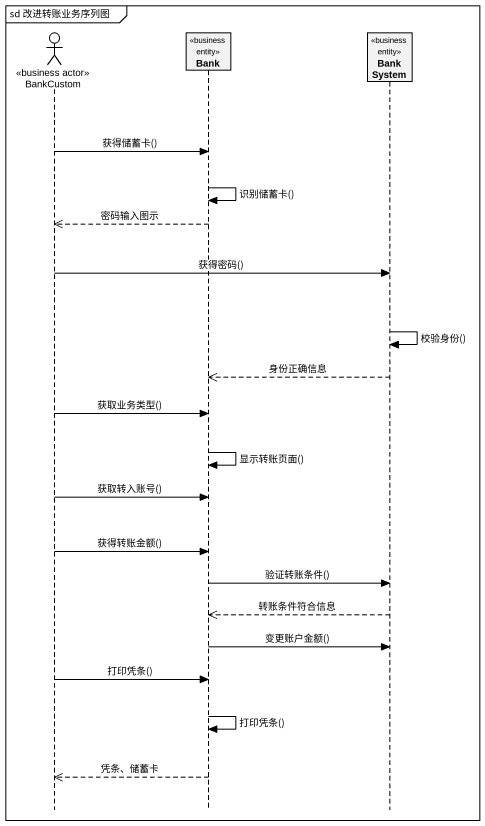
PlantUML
@startuml
mainframe sd 改进转账业务序列图
hide footbox
actor BankCustom <<business actor>>
participant Bank <<business entity>>
participant BankSystem <<business entity>>

BankCustom -> Bank : 获得储蓄卡()
Bank -> Bank : 识别储蓄卡()
Bank -->> BankCustom : 密码输入图示
BankCustom -> BankSystem : 获得密码()
BankSystem -> BankSystem : 校验身份()
BankSystem -->> Bank : 身份正确信息
BankCustom -> Bank : 获取业务类型()
Bank -> Bank : 显示转账页面()
BankCustom -> Bank : 获取转入账号()
BankCustom -> Bank : 获得转账金额()
Bank -> BankSystem : 验证转账条件()
BankSystem -->> Bank : 转账条件符合信息
Bank -> BankSystem : 变更账户金额()
BankCustom -> Bank : 打印凭条()
Bank -> Bank : 打印凭条()
Bank -->> BankCustom : 凭条、储蓄卡
@enduml
